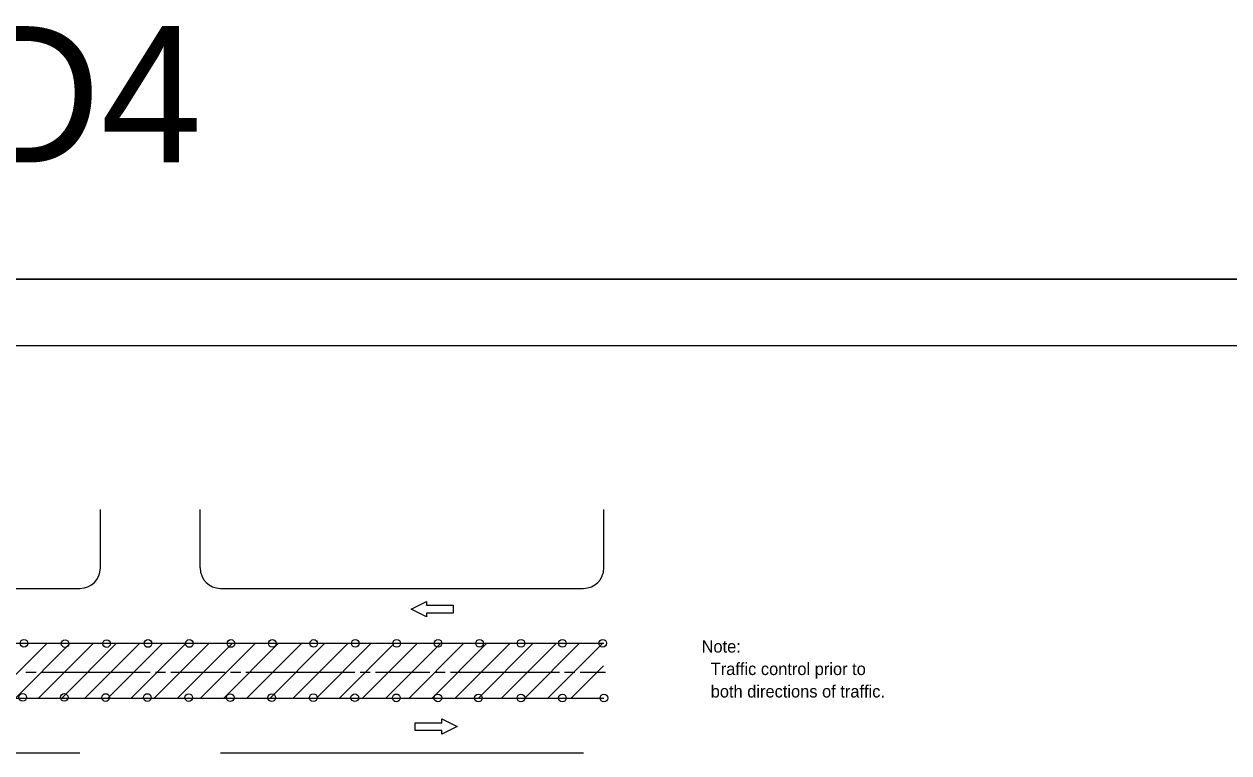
# Model space of a CAD drawing. Extents: x 87241 to 87921, y 74957 to 75436.
# Drawn here: x 87612 to 87793.7, y 75325.9 to 75435.9 of the extents above; entities that cross this region are included whole.
import ezdxf

# ---------------------------------------------------------------- set-up
doc = ezdxf.new("R2010")
doc.units = 0
for name, color, linetype in [('Alignment_EX_50 Centerline', 7, 'Continuous'), ('Design_PR_EOP', 7, 'Continuous'), ('Design_PR_PMK Symbols', 7, 'Continuous'), ('Level 48', 7, 'Continuous'), ('Sheets_50 Reference Boundary', 7, 'Continuous'), ('Sheets_General Details', 7, 'Continuous'), ('Sheets_Printer Plotting Border', 7, 'Continuous'), ('Stage_Construction Traffic Control', 7, 'Continuous')]:
    doc.layers.add(name, color=color, linetype=linetype)

msp = doc.modelspace()

# ---------------------------------------------------------------- linework, layer by layer
at = {"layer": 'Alignment_EX_50 Centerline'}
msp.add_line((87695.82, 75338.12), (87699.65, 75338.12), dxfattribs=at)
for points in [[(87612.25, 75338.12), (87613.79, 75338.12)], [(87614.56, 75338.12), (87631.02, 75338.12)], [(87631.79, 75338.12), (87633.33, 75338.12)], [(87634.1, 75338.12), (87642.33, 75338.12)], [(87643.1, 75338.12), (87644.65, 75338.12)], [(87645.42, 75338.12), (87661.87, 75338.12)], [(87662.65, 75338.12), (87664.19, 75338.12)], [(87664.96, 75338.12), (87673.19, 75338.12)], [(87673.96, 75338.12), (87675.5, 75338.12)], [(87676.27, 75338.12), (87692.73, 75338.12)], [(87693.5, 75338.12), (87695.04, 75338.12)]]:
    msp.add_lwpolyline(points, dxfattribs=at)
at = {"layer": 'Design_PR_EOP'}
for p, q in [((87623.49, 75353.86), (87623.49, 75362.7)), ((87638.54, 75353.86), (87638.54, 75362.7)), ((87699.42, 75353.86), (87699.42, 75362.7)), ((87565.32, 75350.77), (87620.4, 75350.77)), ((87641.62, 75350.77), (87696.33, 75350.77)), ((87565.32, 75325.95), (87620.4, 75325.95)), ((87641.62, 75325.95), (87696.33, 75325.95))]:
    msp.add_line(p, q, dxfattribs=at)
for centre, start, end in [((87620.4, 75353.86), 270, 0), ((87641.62, 75353.86), 180, 270), ((87696.33, 75353.86), 270, 0)]:
    msp.add_arc(centre, 3.09, start, end, dxfattribs=at)
at = {"layer": 'Design_PR_PMK Symbols'}
for p, q in [((87408.22, 75342.5), (87699.42, 75342.5)), ((87408.22, 75334.23), (87699.42, 75334.23))]:
    msp.add_line(p, q, dxfattribs=at)
for points in [[(87676.71, 75348.22), (87676.71, 75347.06), (87672.66, 75347.06), (87672.66, 75346.48), (87670.35, 75347.64), (87672.66, 75348.79), (87672.66, 75348.22), (87676.71, 75348.22)], [(87670.94, 75329.35), (87670.94, 75330.5), (87674.99, 75330.5), (87674.99, 75331.08), (87677.3, 75329.93), (87674.99, 75328.77), (87674.99, 75329.35), (87670.94, 75329.35)]]:
    msp.add_lwpolyline(points, dxfattribs=at)
at = {"layer": 'Level 48'}
msp.add_lwpolyline([(87240.61, 75397.41), (87920.61, 75397.41), (87920.61, 74957.41), (87240.61, 74957.41)], close=True, dxfattribs=at)
at = {"layer": 'Sheets_50 Reference Boundary'}
msp.add_lwpolyline([(87280.61, 75387.41), (87910.61, 75387.41), (87910.61, 74987.41), (87280.61, 74987.41)], close=True, dxfattribs=at)
at = {"layer": 'Sheets_General Details'}
msp.add_line((87920.61, 75397.41), (87240.61, 75397.41), dxfattribs=at)
msp.add_lwpolyline([(87280.61, 75387.41), (87910.61, 75387.41), (87910.61, 74967.41), (87280.61, 74967.41)], close=True, dxfattribs=at)
at = {"layer": 'Sheets_Printer Plotting Border'}
msp.add_lwpolyline([(87240.61, 74957.41), (87920.61, 74957.41), (87920.61, 75397.41), (87240.61, 75397.41)], close=True, dxfattribs=at)
at = {"layer": 'Stage_Construction Traffic Control'}
for p, q in [((87696.33, 75350.77), (87696.33, 75350.77)), ((87607.19, 75334.23), (87615.46, 75342.5)), ((87610.68, 75334.23), (87618.95, 75342.5)), ((87614.17, 75334.23), (87622.44, 75342.5)), ((87617.66, 75334.23), (87625.93, 75342.5)), ((87618.17, 75342.45), (87618.17, 75342.45)), ((87621.15, 75334.23), (87629.42, 75342.5)), ((87624.42, 75342.45), (87624.42, 75342.45)), ((87624.64, 75334.23), (87632.92, 75342.5)), ((87628.13, 75334.23), (87636.41, 75342.5)), ((87630.67, 75342.46), (87630.67, 75342.46)), ((87631.62, 75334.23), (87639.9, 75342.5)), ((87635.11, 75334.23), (87643.39, 75342.5)), ((87636.92, 75342.46), (87636.92, 75342.46)), ((87638.61, 75334.23), (87646.88, 75342.5)), ((87642.1, 75334.23), (87650.37, 75342.5)), ((87643.17, 75342.46), (87643.17, 75342.46)), ((87645.59, 75334.23), (87653.86, 75342.5)), ((87649.08, 75334.23), (87657.35, 75342.5)), ((87649.42, 75342.47), (87649.42, 75342.47)), ((87652.57, 75334.23), (87660.84, 75342.5)), ((87655.67, 75342.47), (87655.67, 75342.47)), ((87656.06, 75334.23), (87664.33, 75342.5)), ((87659.55, 75334.23), (87667.82, 75342.5)), ((87661.92, 75342.48), (87661.92, 75342.48)), ((87663.04, 75334.23), (87671.32, 75342.5)), ((87666.53, 75334.23), (87674.81, 75342.5)), ((87668.17, 75342.48), (87668.17, 75342.48)), ((87670.03, 75334.23), (87678.3, 75342.5)), ((87673.51, 75334.23), (87681.79, 75342.5)), ((87674.42, 75342.48), (87674.42, 75342.48)), ((87677.01, 75334.23), (87685.28, 75342.5)), ((87680.5, 75334.23), (87688.77, 75342.5)), ((87680.67, 75342.49), (87680.67, 75342.49)), ((87683.99, 75334.23), (87692.26, 75342.5)), ((87686.92, 75342.49), (87686.92, 75342.49)), ((87687.48, 75334.23), (87695.75, 75342.5)), ((87690.97, 75334.23), (87699.24, 75342.5)), ((87693.17, 75342.49), (87693.17, 75342.49)), ((87696.33, 75342.5), (87696.33, 75342.5)), ((87699.42, 75342.5), (87699.42, 75342.5)), ((87694.46, 75334.23), (87699.35, 75339.11)), ((87618.04, 75334.32), (87618.04, 75334.32)), ((87624.3, 75334.31), (87624.3, 75334.31)), ((87630.56, 75334.31), (87630.56, 75334.31)), ((87636.82, 75334.3), (87636.82, 75334.3)), ((87643.08, 75334.29), (87643.08, 75334.29)), ((87649.34, 75334.28), (87649.34, 75334.28)), ((87655.6, 75334.28), (87655.6, 75334.28)), ((87661.86, 75334.27), (87661.86, 75334.27)), ((87668.12, 75334.26), (87668.12, 75334.26)), ((87674.38, 75334.25), (87674.38, 75334.25)), ((87680.64, 75334.25), (87680.64, 75334.25)), ((87686.9, 75334.24), (87686.9, 75334.24)), ((87693.16, 75334.23), (87693.16, 75334.23)), ((87696.33, 75334.23), (87696.33, 75334.23)), ((87699.42, 75334.23), (87699.42, 75334.23)), ((87696.33, 75325.95), (87696.33, 75325.95))]:
    msp.add_line(p, q, dxfattribs=at)
for centre in [(87611.97, 75342.5), (87618.17, 75342.45), (87624.42, 75342.45), (87630.67, 75342.46), (87636.92, 75342.46), (87643.17, 75342.46), (87649.42, 75342.47), (87655.67, 75342.47), (87661.92, 75342.48), (87668.17, 75342.48), (87674.42, 75342.48), (87680.67, 75342.49), (87686.92, 75342.49), (87693.17, 75342.49), (87699.24, 75342.5), (87611.78, 75334.33), (87618.04, 75334.32), (87624.3, 75334.31), (87630.56, 75334.31), (87636.82, 75334.3), (87643.08, 75334.29), (87649.34, 75334.28), (87655.6, 75334.28), (87661.86, 75334.27), (87668.12, 75334.26), (87674.38, 75334.25), (87680.5, 75334.23), (87686.9, 75334.24), (87693.16, 75334.23), (87699.42, 75334.23)]:
    msp.add_circle(centre, 0.578, dxfattribs=at)

# ---------------------------------------------------------------- texts
at = {"layer": 'Sheets_General Details'}
for s, height, p in [('701501-D4', 20.571, (87502.69, 75415.04)), ('Note:', 1.851, (87714.15, 75341.09)), ('  Traffic control prior to', 1.8514, (87714.15, 75337.7)), ('  both directions of traffic.', 1.8514, (87714.15, 75334.31))]:
    msp.add_text(s, height=height, dxfattribs=at).set_placement(p)

doc.saveas('drawing.dxf')
